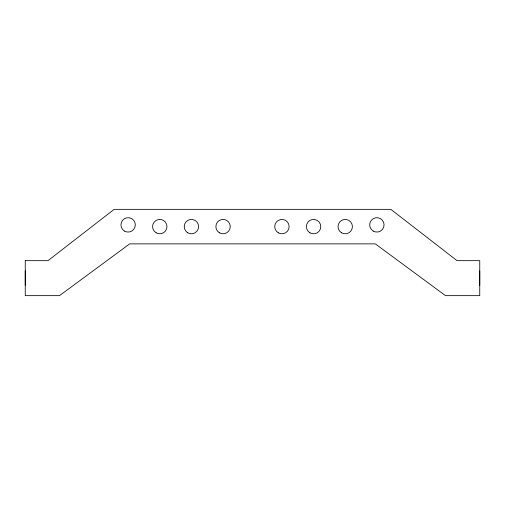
<?xml version="1.0" encoding="UTF-8"?>
<svg xmlns="http://www.w3.org/2000/svg" width="505" height="505" viewBox="0 0 505 505"><rect width="100%" height="100%" fill="white"/><g stroke="black" fill="none" stroke-linecap="round" stroke-linejoin="round"><path stroke-width="0.76" d="M479.75 270.97L479.75 285.357M25.25 270.857L25.25 285.237M25.25 260.668L25.25 295.652L59.483 295.652L129.684 243.871L375.316 243.871L445.517 295.652L479.75 295.652L479.75 260.668L457.025 260.668L390.851 209.348L114.149 209.348L47.975 260.668L25.25 260.668M219.473 232.837A7.19 7.19 0 0 0 230.261 226.606A7.19 7.19 0 0 0 219.473 220.376A7.19 7.19 0 0 0 219.473 232.837M278.337 232.837A7.19 7.19 0 0 0 289.125 226.606A7.19 7.19 0 0 0 278.337 220.376A7.19 7.19 0 0 0 278.337 232.837M187.828 232.837A7.19 7.19 0 0 0 198.616 226.606A7.19 7.19 0 0 0 187.828 220.376A7.19 7.19 0 0 0 187.828 232.837M309.982 232.837A7.19 7.19 0 0 0 320.77 226.606A7.19 7.19 0 0 0 309.982 220.376A7.19 7.19 0 0 0 309.982 232.837M156.178 232.837A7.19 7.19 0 0 0 166.966 226.606A7.19 7.19 0 0 0 156.178 220.376A7.19 7.19 0 0 0 156.178 232.837M341.626 232.837A7.19 7.19 0 0 0 352.414 226.606A7.19 7.19 0 0 0 341.626 220.376A7.19 7.19 0 0 0 341.626 232.837M124.533 231.107A7.19 7.19 0 0 0 135.321 224.883A7.19 7.19 0 0 0 124.533 218.652A7.19 7.19 0 0 0 124.533 231.107M373.277 231.107A7.19 7.19 0 0 0 384.065 224.883A7.19 7.19 0 0 0 373.277 218.652A7.19 7.19 0 0 0 373.277 231.107"/></g></svg>
